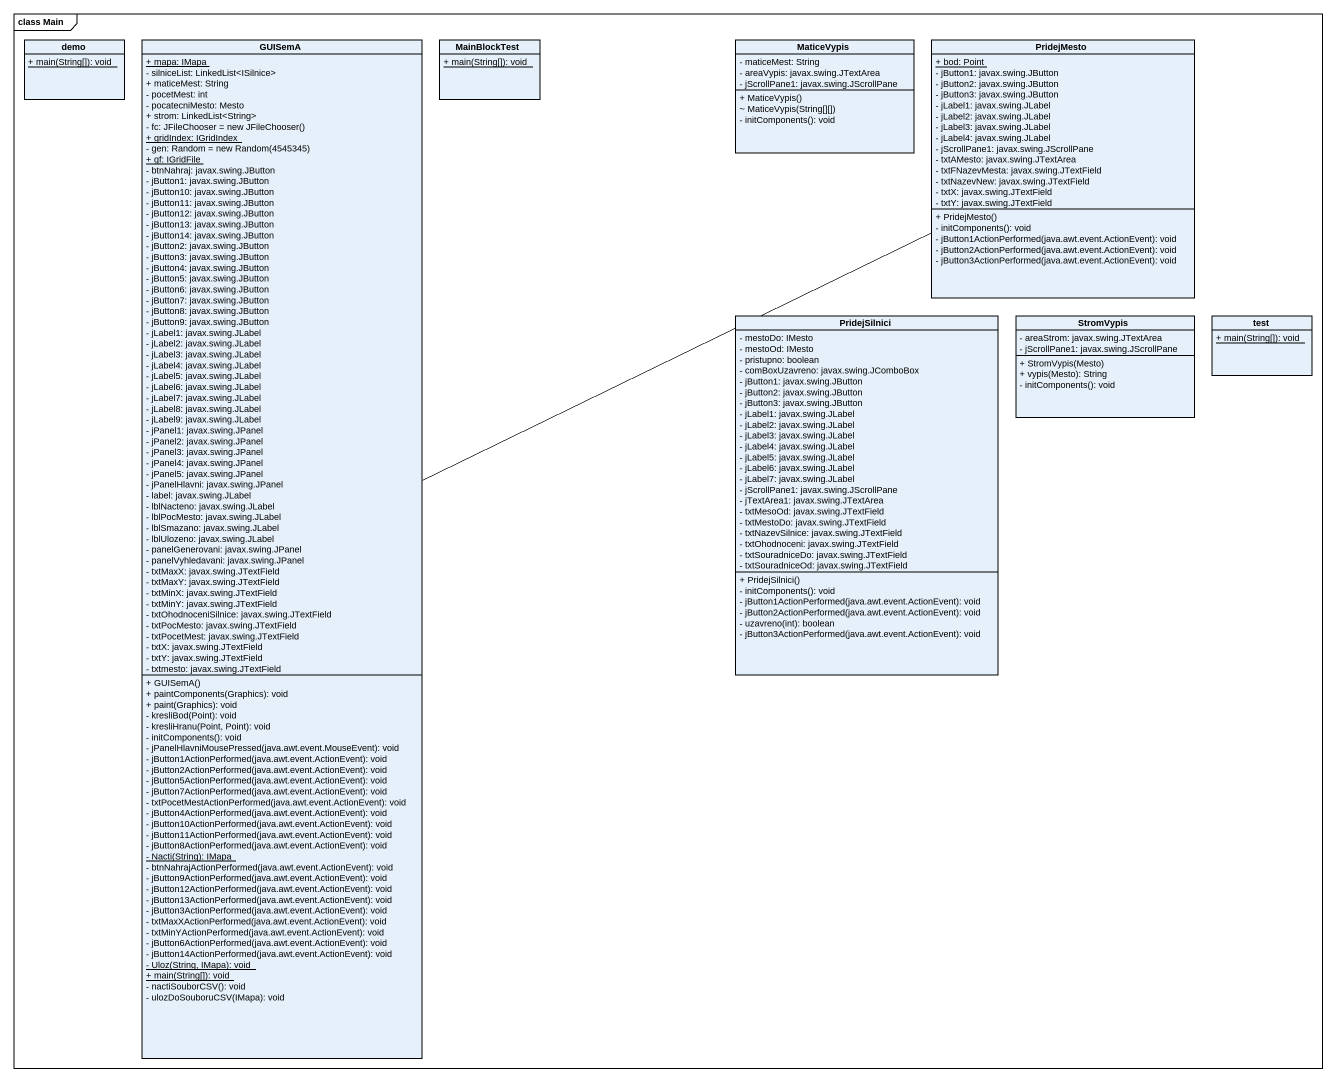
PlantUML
@startuml
mainframe class Main
hide circle
hide empty members
skinparam classAttributeIconSize 0
class demo {
  {static} + main(String[]): void
}
class GUISemA {
  {static} + mapa: IMapa
  - silniceList: LinkedList<ISilnice>
  + maticeMest: String
  - pocetMest: int
  - pocatecniMesto: Mesto
  + strom: LinkedList<String>
  {field} - fc: JFileChooser = new JFileChooser()
  {static} + gridIndex: IGridIndex
  {field} - gen: Random = new Random(4545345)
  {static} + gf: IGridFile
  - btnNahraj: javax.swing.JButton
  - jButton1: javax.swing.JButton
  - jButton10: javax.swing.JButton
  - jButton11: javax.swing.JButton
  - jButton12: javax.swing.JButton
  - jButton13: javax.swing.JButton
  - jButton14: javax.swing.JButton
  - jButton2: javax.swing.JButton
  - jButton3: javax.swing.JButton
  - jButton4: javax.swing.JButton
  - jButton5: javax.swing.JButton
  - jButton6: javax.swing.JButton
  - jButton7: javax.swing.JButton
  - jButton8: javax.swing.JButton
  - jButton9: javax.swing.JButton
  - jLabel1: javax.swing.JLabel
  - jLabel2: javax.swing.JLabel
  - jLabel3: javax.swing.JLabel
  - jLabel4: javax.swing.JLabel
  - jLabel5: javax.swing.JLabel
  - jLabel6: javax.swing.JLabel
  - jLabel7: javax.swing.JLabel
  - jLabel8: javax.swing.JLabel
  - jLabel9: javax.swing.JLabel
  - jPanel1: javax.swing.JPanel
  - jPanel2: javax.swing.JPanel
  - jPanel3: javax.swing.JPanel
  - jPanel4: javax.swing.JPanel
  - jPanel5: javax.swing.JPanel
  - jPanelHlavni: javax.swing.JPanel
  - label: javax.swing.JLabel
  - lblNacteno: javax.swing.JLabel
  - lblPocMesto: javax.swing.JLabel
  - lblSmazano: javax.swing.JLabel
  - lblUlozeno: javax.swing.JLabel
  - panelGenerovani: javax.swing.JPanel
  - panelVyhledavani: javax.swing.JPanel
  - txtMaxX: javax.swing.JTextField
  - txtMaxY: javax.swing.JTextField
  - txtMinX: javax.swing.JTextField
  - txtMinY: javax.swing.JTextField
  - txtOhodnoceniSilnice: javax.swing.JTextField
  - txtPocMesto: javax.swing.JTextField
  - txtPocetMest: javax.swing.JTextField
  - txtX: javax.swing.JTextField
  - txtY: javax.swing.JTextField
  - txtmesto: javax.swing.JTextField
  + GUISemA()
  + paintComponents(Graphics): void
  + paint(Graphics): void
  - kresliBod(Point): void
  - kresliHranu(Point, Point): void
  - initComponents(): void
  - jPanelHlavniMousePressed(java.awt.event.MouseEvent): void
  - jButton1ActionPerformed(java.awt.event.ActionEvent): void
  - jButton2ActionPerformed(java.awt.event.ActionEvent): void
  - jButton5ActionPerformed(java.awt.event.ActionEvent): void
  - jButton7ActionPerformed(java.awt.event.ActionEvent): void
  - txtPocetMestActionPerformed(java.awt.event.ActionEvent): void
  - jButton4ActionPerformed(java.awt.event.ActionEvent): void
  - jButton10ActionPerformed(java.awt.event.ActionEvent): void
  - jButton11ActionPerformed(java.awt.event.ActionEvent): void
  - jButton8ActionPerformed(java.awt.event.ActionEvent): void
  {static} - Nacti(String): IMapa
  - btnNahrajActionPerformed(java.awt.event.ActionEvent): void
  - jButton9ActionPerformed(java.awt.event.ActionEvent): void
  - jButton12ActionPerformed(java.awt.event.ActionEvent): void
  - jButton13ActionPerformed(java.awt.event.ActionEvent): void
  - jButton3ActionPerformed(java.awt.event.ActionEvent): void
  - txtMaxXActionPerformed(java.awt.event.ActionEvent): void
  - txtMinYActionPerformed(java.awt.event.ActionEvent): void
  - jButton6ActionPerformed(java.awt.event.ActionEvent): void
  - jButton14ActionPerformed(java.awt.event.ActionEvent): void
  {static} - Uloz(String, IMapa): void
  {static} + main(String[]): void
  - nactiSouborCSV(): void
  - ulozDoSouboruCSV(IMapa): void
}
class MainBlockTest {
  {static} + main(String[]): void
}
class MaticeVypis {
  - maticeMest: String
  - areaVypis: javax.swing.JTextArea
  - jScrollPane1: javax.swing.JScrollPane
  + MaticeVypis()
  ~ MaticeVypis(String[][])
  - initComponents(): void
}
class PridejMesto {
  {static} + bod: Point
  - jButton1: javax.swing.JButton
  - jButton2: javax.swing.JButton
  - jButton3: javax.swing.JButton
  - jLabel1: javax.swing.JLabel
  - jLabel2: javax.swing.JLabel
  - jLabel3: javax.swing.JLabel
  - jLabel4: javax.swing.JLabel
  - jScrollPane1: javax.swing.JScrollPane
  - txtAMesto: javax.swing.JTextArea
  - txtFNazevMesta: javax.swing.JTextField
  - txtNazevNew: javax.swing.JTextField
  - txtX: javax.swing.JTextField
  - txtY: javax.swing.JTextField
  + PridejMesto()
  - initComponents(): void
  - jButton1ActionPerformed(java.awt.event.ActionEvent): void
  - jButton2ActionPerformed(java.awt.event.ActionEvent): void
  - jButton3ActionPerformed(java.awt.event.ActionEvent): void
}
class PridejSilnici {
  - mestoDo: IMesto
  - mestoOd: IMesto
  - pristupno: boolean
  - comBoxUzavreno: javax.swing.JComboBox
  - jButton1: javax.swing.JButton
  - jButton2: javax.swing.JButton
  - jButton3: javax.swing.JButton
  - jLabel1: javax.swing.JLabel
  - jLabel2: javax.swing.JLabel
  - jLabel3: javax.swing.JLabel
  - jLabel4: javax.swing.JLabel
  - jLabel5: javax.swing.JLabel
  - jLabel6: javax.swing.JLabel
  - jLabel7: javax.swing.JLabel
  - jScrollPane1: javax.swing.JScrollPane
  - jTextArea1: javax.swing.JTextArea
  - txtMesoOd: javax.swing.JTextField
  - txtMestoDo: javax.swing.JTextField
  - txtNazevSilnice: javax.swing.JTextField
  - txtOhodnoceni: javax.swing.JTextField
  - txtSouradniceDo: javax.swing.JTextField
  - txtSouradniceOd: javax.swing.JTextField
  + PridejSilnici()
  - initComponents(): void
  - jButton1ActionPerformed(java.awt.event.ActionEvent): void
  - jButton2ActionPerformed(java.awt.event.ActionEvent): void
  - uzavreno(int): boolean
  - jButton3ActionPerformed(java.awt.event.ActionEvent): void
}
class StromVypis {
  - areaStrom: javax.swing.JTextArea
  - jScrollPane1: javax.swing.JScrollPane
  + StromVypis(Mesto)
  + vypis(Mesto): String
  - initComponents(): void
}
class test {
  {static} + main(String[]): void
}
PridejMesto -left- GUISemA
@enduml
